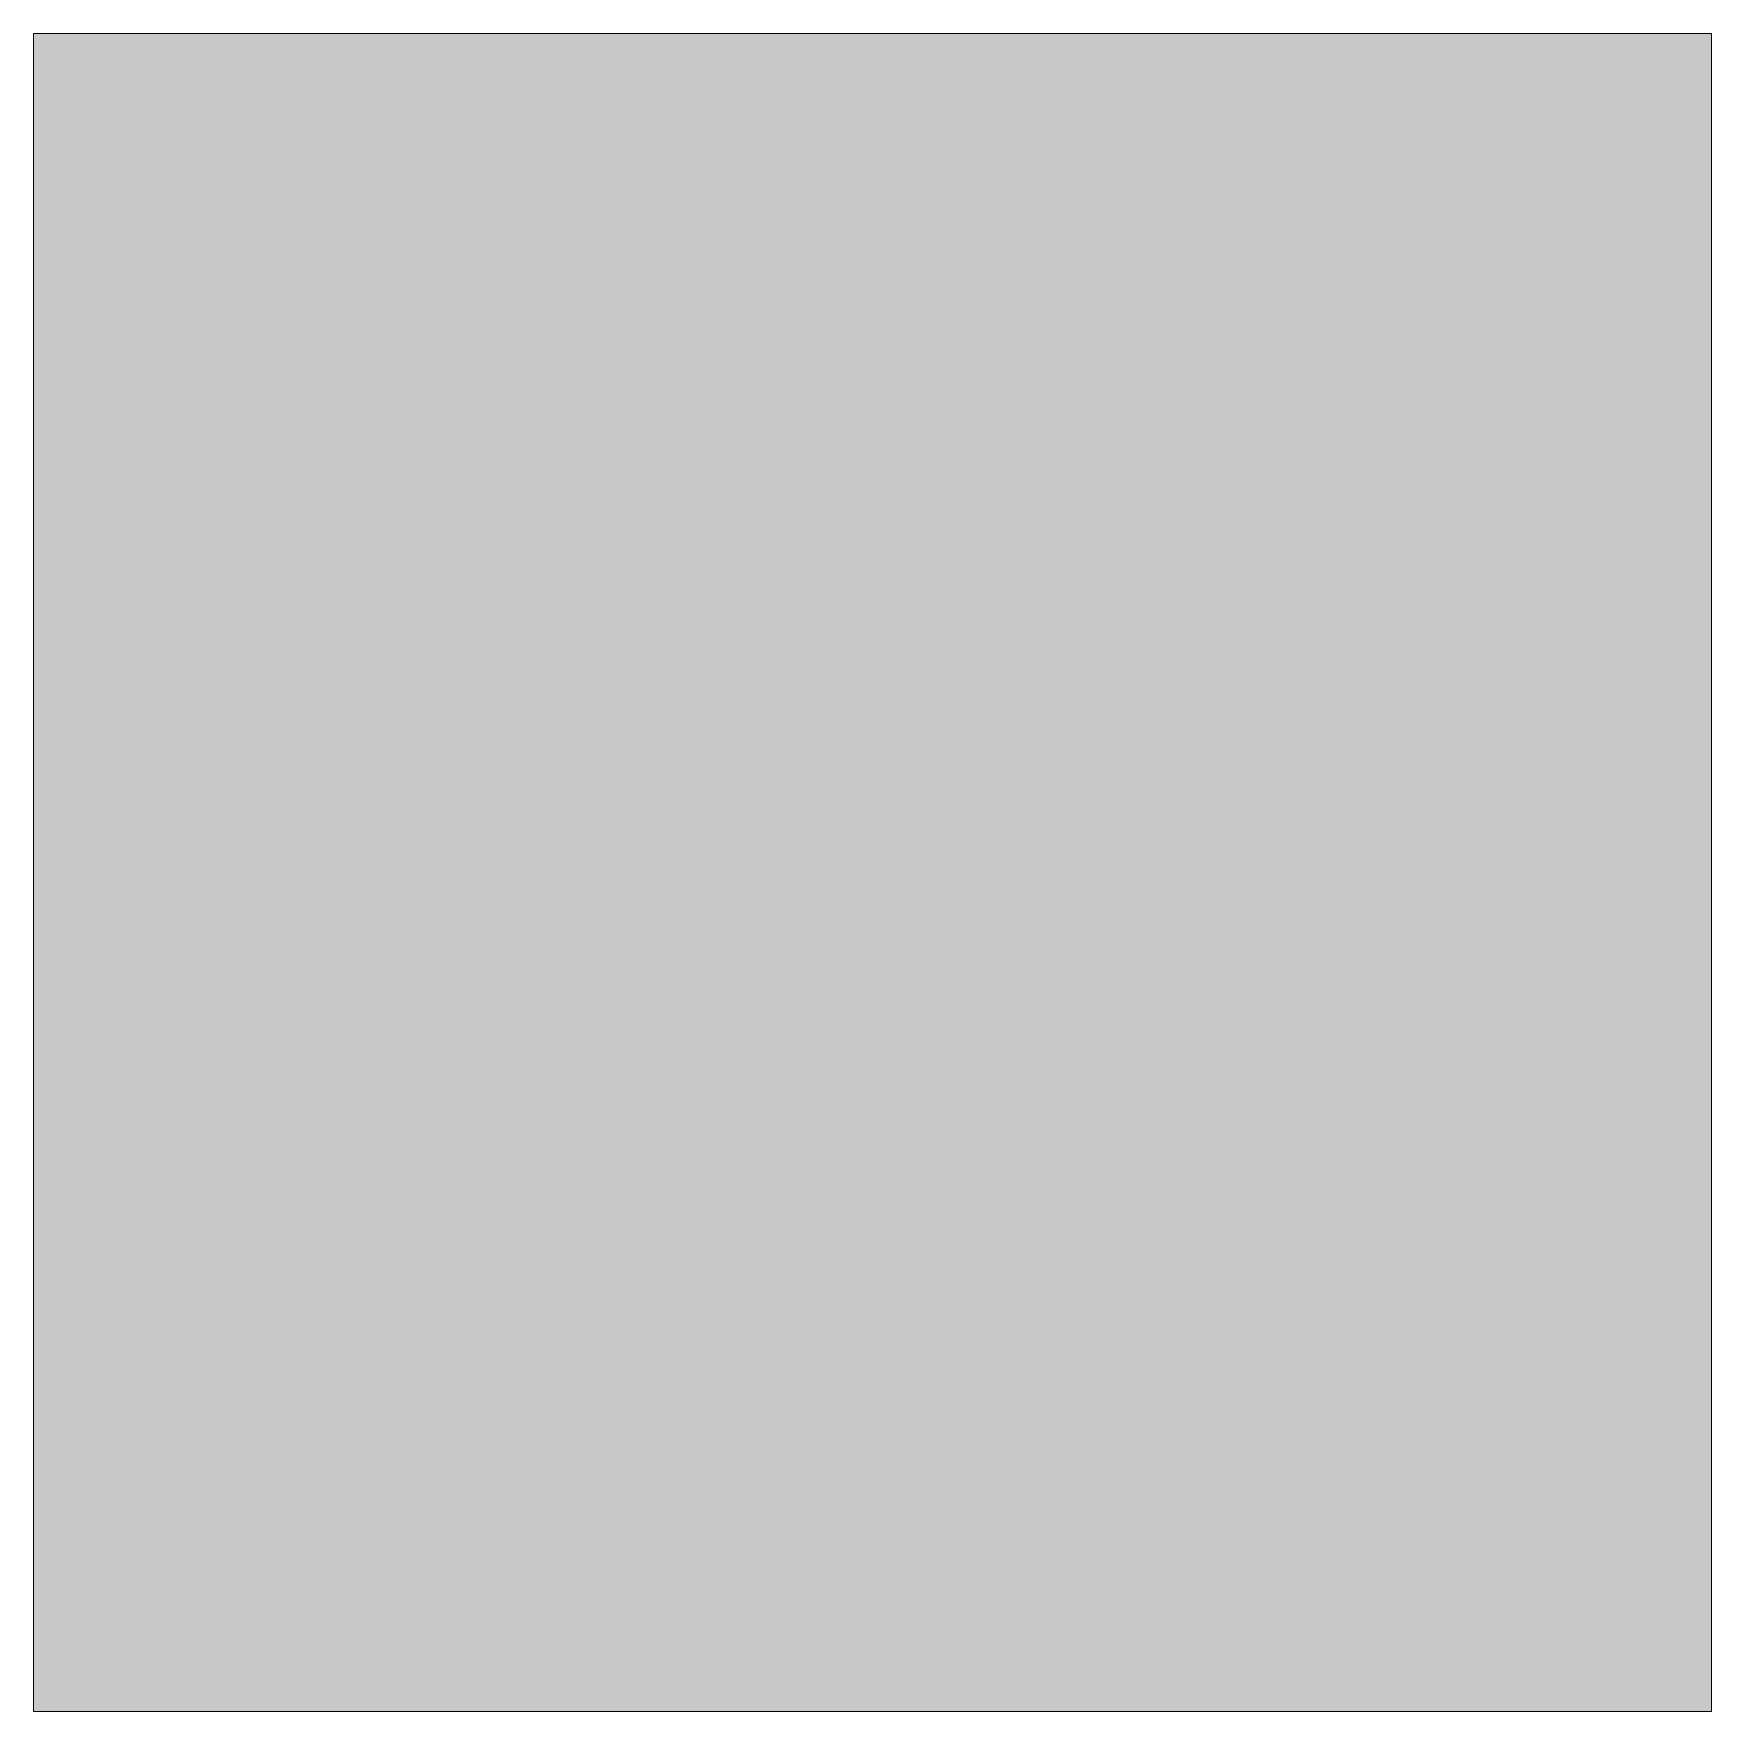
# Model space of a CAD drawing. Header units: inches. Extents: x 0 to 12, y -12 to 0.
import ezdxf

# ---------------------------------------------------------------- set-up
doc = ezdxf.new("R2010")
doc.units = ezdxf.units.IN
doc.header["$MEASUREMENT"] = 0
doc.layers.add('Layer 1', color=7, linetype='Continuous')

msp = doc.modelspace()

# ---------------------------------------------------------------- hatches: boundary and pattern name
at = {"layer": 'Layer 1', "true_color": 0xfffeff}
h = msp.add_hatch(color=7, dxfattribs=at)
h.dxf.hatch_style = 2
h.paths.add_polyline_path([(12, -12), (0, -12), (0, 0), (12, 0)])

# ---------------------------------------------------------------- linework, layer by layer
at = {"layer": 'Layer 1', "lineweight": 0}
msp.add_lwpolyline([(12, -12), (0, -12), (0, 0), (12, 0), (12, -12)], dxfattribs=at)

doc.saveas('drawing.dxf')
